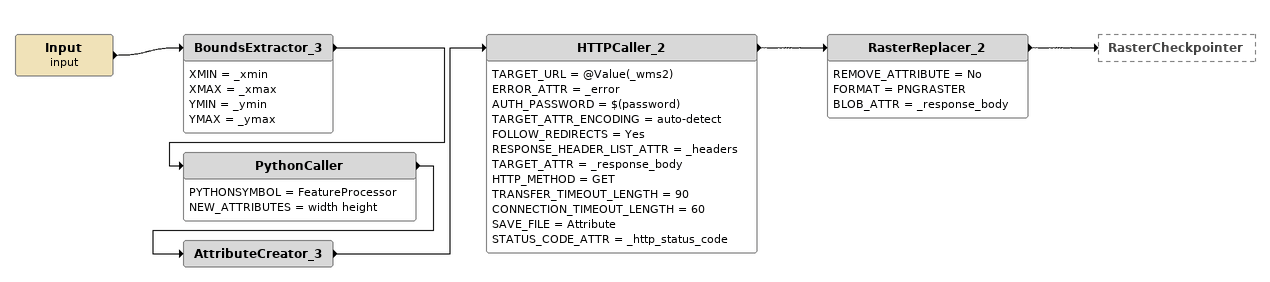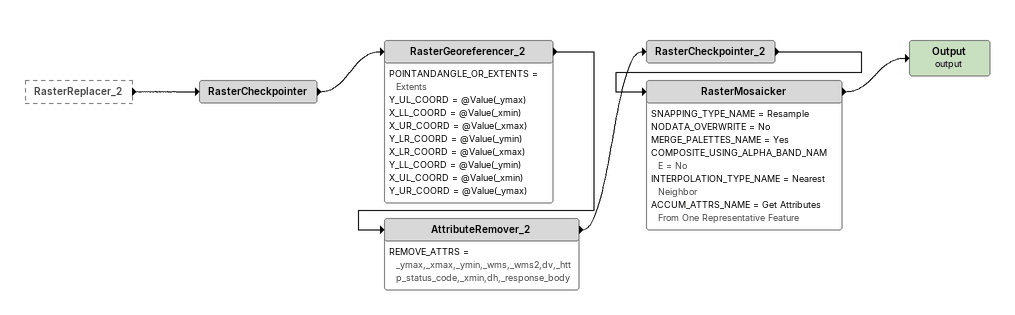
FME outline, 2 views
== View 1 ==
Input (input)
    -> BoundsExtractor_3
BoundsExtractor_3
    XMIN = _xmin
    XMAX = _xmax
    YMIN = _ymin
    YMAX = _ymax
    -> PythonCaller
PythonCaller
    PYTHONSYMBOL = FeatureProcessor
    NEW_ATTRIBUTES = width height
    -> AttributeCreator_3
AttributeCreator_3
    -> HTTPCaller_2
HTTPCaller_2
    TARGET_URL = @Value(_wms2)
    ERROR_ATTR = _error
    AUTH_PASSWORD = $(password)
    TARGET_ATTR_ENCODING = auto-detect
    FOLLOW_REDIRECTS = Yes
    RESPONSE_HEADER_LIST_ATTR = _headers
    TARGET_ATTR = _response_body
    HTTP_METHOD = GET
    TRANSFER_TIMEOUT_LENGTH = 90
    CONNECTION_TIMEOUT_LENGTH = 60
    SAVE_FILE = Attribute
    STATUS_CODE_ATTR = _http_status_code
    -> RasterReplacer_2
RasterReplacer_2
    REMOVE_ATTRIBUTE = No
    FORMAT = PNGRASTER
    BLOB_ATTR = _response_body
    -> RasterCheckpointer

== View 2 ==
RasterReplacer_2 [outside]
    -> RasterCheckpointer
RasterCheckpointer
    -> RasterGeoreferencer_2
RasterGeoreferencer_2
    POINTANDANGLE_OR_EXTENTS = Extents
    Y_UL_COORD = @Value(_ymax)
    X_LL_COORD = @Value(_xmin)
    X_UR_COORD = @Value(_xmax)
    Y_LR_COORD = @Value(_ymin)
    X_LR_COORD = @Value(_xmax)
    Y_LL_COORD = @Value(_ymin)
    X_UL_COORD = @Value(_xmin)
    Y_UR_COORD = @Value(_ymax)
    -> AttributeRemover_2
AttributeRemover_2
    REMOVE_ATTRS = _ymax,_xmax,_ymin,_wms,_wms2,dv,_http_status_code,_xmin,dh,_response_body
    -> RasterCheckpointer_2
RasterCheckpointer_2
    -> RasterMosaicker
RasterMosaicker
    SNAPPING_TYPE_NAME = Resample
    NODATA_OVERWRITE = No
    MERGE_PALETTES_NAME = Yes
    COMPOSITE_USING_ALPHA_BAND_NAME = No
    INTERPOLATION_TYPE_NAME = Nearest Neighbor
    ACCUM_ATTRS_NAME = Get Attributes From One Representative Feature
    -> Output (output)
Output (output)
